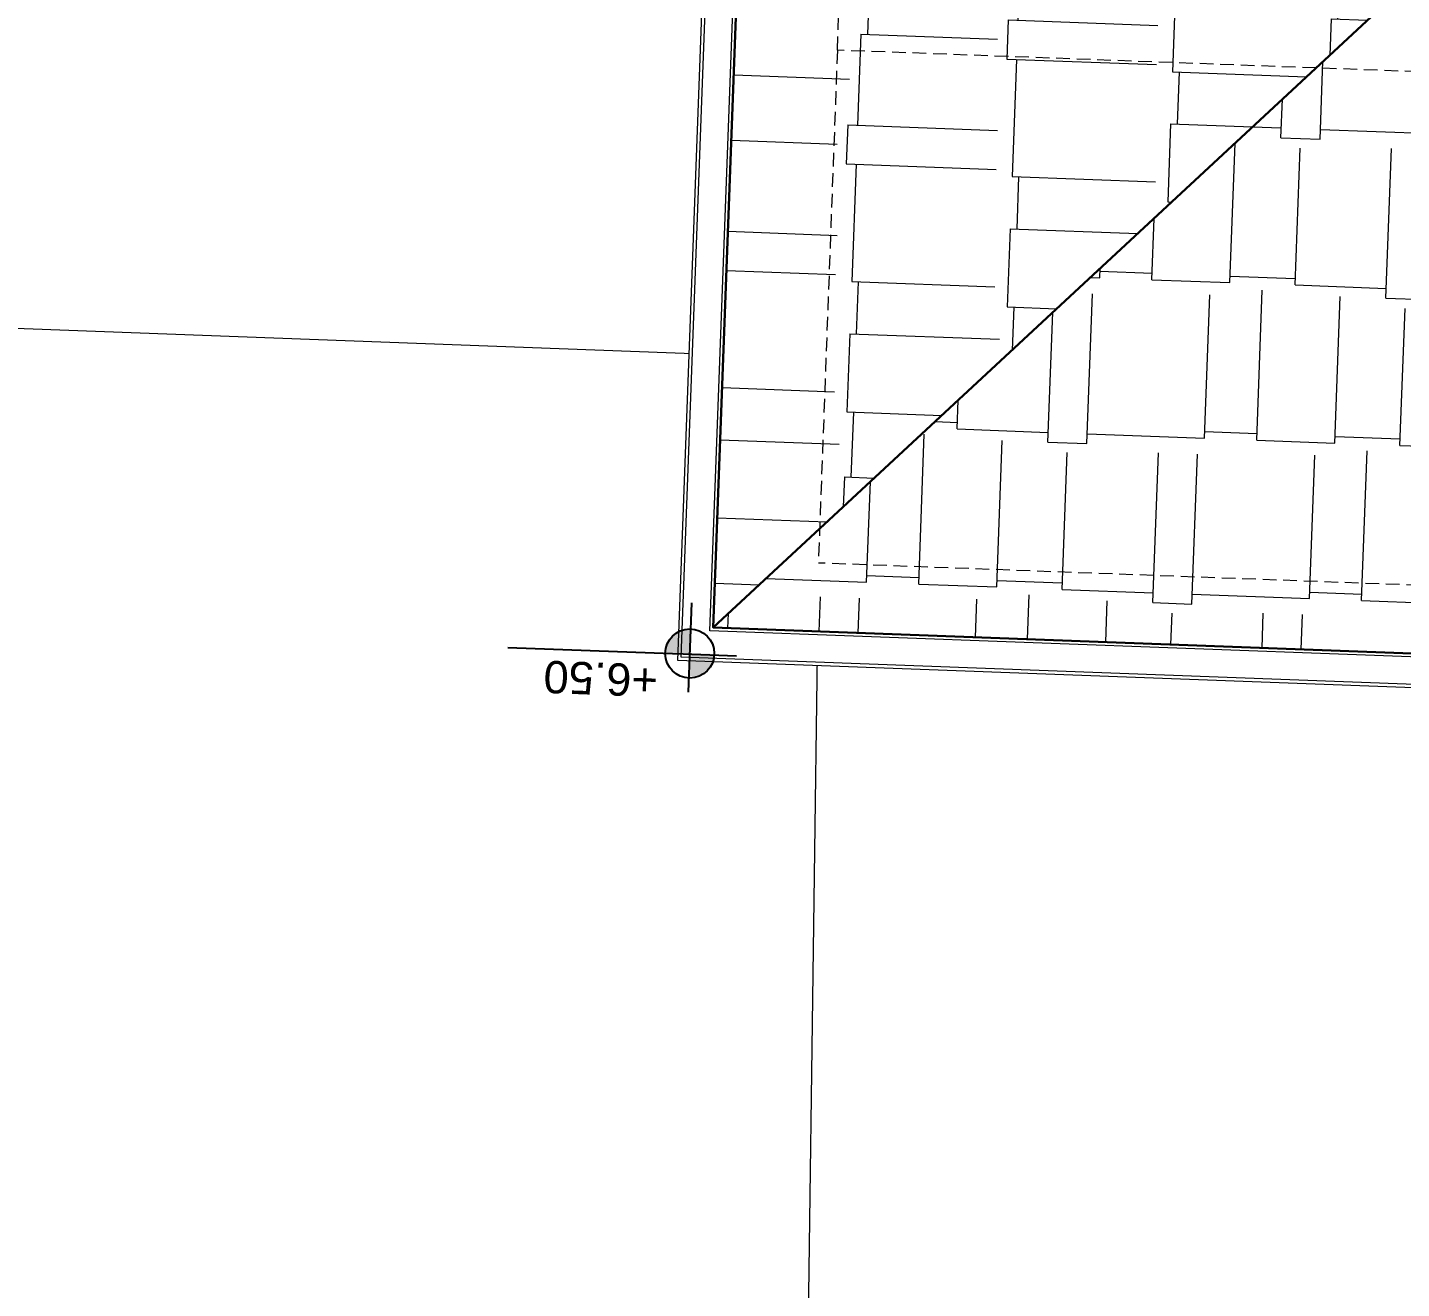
# Model space of a CAD drawing. Header units: centimetres. Extents: x 63871 to 181827, y -95930 to 42199.
# Drawn here: x 171646.7 to 172048.3, y 25786.5 to 26155.1 of the extents above; entities that cross this region are included whole.
import ezdxf

# ---------------------------------------------------------------- set-up
doc = ezdxf.new("R2010")
doc.units = ezdxf.units.CM
doc.linetypes.add('11-021_500-SatisOfisi_220512$0${ Diamond }', pattern=[12, 4, -2, 2, 2, -2])
for name, color, linetype, lineweight in [('A-AREA-IDEN', 7, 'Continuous', 9), ('A-FLOR-HRAL', 11, 'Continuous', 9), ('A-WALL', 12, 'Continuous', 50), ('ARM_Pen_No__252', 8, 'Continuous', 18), ('İz DÜŞÜMÜ', 7, '11-021_500-SatisOfisi_220512$0${ Diamond }', 18), ('OLUK', 222, 'Continuous', 15), ('Çatı', 144, 'Continuous', 30)]:
    doc.layers.add(name, color=color, linetype=linetype, lineweight=lineweight)
doc.layers.add('Dıış Ölçü', color=140, linetype='Continuous')
doc.layers.add('KOT', color=171, linetype='Continuous')
doc.styles.add('Arial', font='Arial.ttf', dxfattribs={"height": 250})
doc.styles.add('Arial_1', font='Arial.ttf', dxfattribs={"height": 300})
doc.styles.add('MtXpl_Arial_Narrow_1', font='')
doc.styles.add('RomanS', font='')
doc.styles.get('MtXpl_Arial_Narrow_1').set_extended_font_data('Arial Narrow')
doc.styles.get('RomanS').set_extended_font_data('Stylus BT')
doc.dimstyles.new('BÖYÜK', dxfattribs={"dimtxt": 70, "dimasz": 5, "dimexe": 5, "dimexo": 5, "dimgap": 2, "dimtad": 3, "dimdec": 0, "dimzin": 0, "dimdsep": 46, "dimtxsty": 'RomanS', "dimblk": 'DOT', "dimcen": 5, "dimadec": 0, "dimazin": 0, "dimtfac": 1, "dimtdec": 0, "dimtix": 1, "dimtofl": 0, "dimtmove": 1, "dimatfit": 0, "dimldrblk": 'DOT', "dimfxl": 10, "dimfxlon": 1, "dimtolj": 1, "dimtzin": 0, "dimarcsym": 0})

# ---------------------------------------------------------------- blocks, each defined once
blk = doc.blocks.new('HRD')
at = {"layer": 'ARM_Pen_No__252'}
h = blk.add_hatch(dxfattribs=at)
h.set_pattern_fill('AR-B816', color=256, scale=0.09)
h.set_pattern_definition([(0, (-39959.2, 0), (0, 18.288), []), (90, (-39959.2, 0), (-18.288, 18.288), [18.288, -18.288])])
h.paths.add_polyline_path([(154149.63, 35592.48), (154149.63, 35503.48), (154219.63, 35503.48), (154219.63, 35483.24), (154324.63, 35483.24), (154324.63, 35692.48), (154369.63, 35692.48), (154369.63, 35927.48), (154369.63, 35927.48), (154369.63, 36097.48), (154369.63, 36177.48), (154254.63, 36177.48), (153954.63, 36177.48), (153839.63, 36177.48), (153839.63, 35897.6), (153869.63, 35897.54), (153869.63, 35882.48), (154019.63, 35882.48), (154019.63, 35872.48), (154019.63, 35833.25, -0.444416), (154030.45, 35823.48, -0.444416), (154019.63, 35813.72), (154019.63, 35773.48), (153939.63, 35773.48), (153939.63, 35692.48), (154019.63, 35692.48), (154019.63, 35687.48), (154019.63, 35633.7), (154020.63, 35632.93), (154019.63, 35631.47), (154019.63, 35592.48), (154019.63, 35582.48), (153989.63, 35582.48), (153989.63, 35577.48), (153989.63, 35497.48), (153989.63, 35437.48), (153994.63, 35437.48), (154094.63, 35437.48), (154139.63, 35437.48), (154139.63, 35592.48)])
at = {"layer": 'A-FLOR-HRAL'}
for p, q in [((154389.63, 36367.48), (153819.63, 36367.48)), ((154389.63, 36197.48), (154389.63, 36367.48)), ((154385.63, 36363.48), (153823.63, 36363.48)), ((154385.63, 36197.48), (154385.63, 36363.48))]:
    blk.add_line(p, q, dxfattribs=at)
at = {"layer": 'A-WALL', "lineweight": 53}
for p, q in [((154254.63, 36197.48), (154389.63, 36197.48)), ((154389.63, 36197.48), (154389.63, 36097.48))]:
    blk.add_line(p, q, dxfattribs=at)
at = {"layer": 'İz DÜŞÜMÜ'}
blk.add_lwpolyline([(153819.63, 36347.48), (154419.63, 36347.49), (154419.63, 35292.49), (154159.63, 35292.49), (154159.63, 35357.48), (153819.63, 35357.48), (153819.63, 36347.48)], dxfattribs=at)
at = {"style": 'MtXpl_Arial_Narrow_1'}
blk.add_text('I.KAT İZ DÜŞÜMÜ', height=8.316, rotation=89.957, dxfattribs=at).set_placement((154413.75, 36265.76))
at = {"layer": 'A-AREA-IDEN', "insert": (154221.71, 36311.97), "char_height": 16.4692, "width": 224.1999, "attachment_point": 2, "line_spacing_factor": 0.941778, "style": 'Arial'}
blk.add_mtext('ZEMİN TERAS', dxfattribs=at)
blk = doc.blocks.new('_Dot')
at = {"color": 0, "linetype": 'ByBlock', "lineweight": -2}
blk.add_line((-0.5, 0), (-1, 0), dxfattribs=at)
at = {"color": 0, "linetype": 'ByBlock', "const_width": 0.5}
blk.add_lwpolyline([(-0.25, 0, 1), (0.25, 0, 1)], format="xyb", close=True, dxfattribs=at)
blk = doc.blocks.new('*D313')
at = {"layer": 'Defpoints', "color": 0, "transparency": 16777216}
for p in [(-7295.1, 11173.67), (-6071.81, 11128.24), (-6071.81, 11128.24)]:
    blk.add_point(p, dxfattribs=at)
at = {"layer": 'Dıış Ölçü', "color": 0, "lineweight": -2, "transparency": 16777216}
for p, q in [((-7295.1, 11173.67), (-7295.29, 11168.67)), ((-7290.1, 11173.48), (-6076.8, 11128.43)), ((-6071.81, 11128.24), (-6071.62, 11133.24))]:
    blk.add_line(p, q, dxfattribs=at)
at = {"layer": 'Dıış Ölçü', "color": 0, "lineweight": -2, "transparency": 16777216, "xscale": 5, "yscale": 5, "zscale": 5}
for p, rotation in [((-7295.1, 11173.67), 177.8731903117559), ((-6071.81, 11128.24), 357.8731903117558)]:
    blk.add_blockref('_Dot', p, dxfattribs=dict(at, rotation=rotation))
at = {"layer": 'Dıış Ölçü', "color": 0, "transparency": 16777216, "insert": (-6682.02, 11189.49), "char_height": 70, "attachment_point": 5, "rotation": 357.8732, "style": 'RomanS'}
blk.add_mtext('\\A1;1224', dxfattribs=at)
blk = doc.blocks.new('*D318')
at = {"layer": 'Defpoints', "color": 0, "transparency": 16777216}
for p in [(-6074.03, 11068.41), (-6082.68, 10429.8), (-6082.68, 10429.8)]:
    blk.add_point(p, dxfattribs=at)
at = {"layer": 'Dıış Ölçü', "color": 0, "lineweight": -2, "transparency": 16777216}
for p, q in [((-6074.03, 11068.41), (-6069.03, 11068.34)), ((-6074.1, 11063.41), (-6082.61, 10434.8)), ((-6082.68, 10429.8), (-6077.68, 10429.73))]:
    blk.add_line(p, q, dxfattribs=at)
at = {"layer": 'Dıış Ölçü', "color": 0, "lineweight": -2, "transparency": 16777216, "xscale": 5, "yscale": 5, "zscale": 5}
for p, rotation in [((-6074.03, 11068.41), 89.2241013875296), ((-6082.68, 10429.8), 269.2241013875296)]:
    blk.add_blockref('_Dot', p, dxfattribs=dict(at, rotation=rotation))
at = {"layer": 'Dıış Ölçü', "color": 0, "transparency": 16777216, "insert": (-6116.66, 10749.63), "char_height": 70, "attachment_point": 5, "rotation": 89.2241, "style": 'RomanS'}
blk.add_mtext('\\A1;639', dxfattribs=at)
blk = doc.blocks.new('çatı planı')
at = {"layer": 'KOT', "insert": (22.3, 10.9), "char_height": 9.45, "width": 57.6964, "attachment_point": 2, "line_spacing_factor": 0.941778, "style": 'Arial_1'}
blk.add_mtext('+6.50', dxfattribs=at)
blk.add_wipeout([(-680, -1060), (-680, 0), (0, 0), (0, -1125), (-340, -1125), (-340, -1060)]).dxf.layer = 'OLUK'
at = {"layer": 'KOT'}
h = blk.add_hatch(color=256, dxfattribs=at)
h.dxf.hatch_style = 1
h.paths.add_polyline_path([(-3.42, 4.57, 0.402561), (-10.58, -2.31), (-3.42, -2.31)])
h = blk.add_hatch(color=256, dxfattribs=at)
h.dxf.hatch_style = 1
h.paths.add_polyline_path([(3.74, -2.18, 0.009987), (3.74, -1.89), (-3.42, -1.89), (-3.42, -9.34, 0.414214)])
at = {"layer": 'Çatı', "lineweight": 15}
h = blk.add_hatch(dxfattribs=at)
h.set_pattern_fill('AR-RSHKE', color=251, scale=0.15, angle=90)
h.set_pattern_definition([(90, (-196861.627, -36377.483), (-45.72, 97.155), [22.86, -19.05, 26.67, -11.43, 34.29, -15.24]), (90, (-196863.53, -36354.623), (-45.72, 97.155), [19.05, -72.39, 15.24, -22.86]), (90, (-196858.77, -36308.903), (-45.72, 97.155), [11.43, -118.11]), (180, (-196861.627, -36377.483), (-45.72, -32.385), [43.815, -139.065]), (180, (-196861.627, -36354.623), (-45.72, -32.385), [42.8625, -140.0175]), (180, (-196861.627, -36335.573), (-45.72, -32.385), [40.005, -142.875]), (180, (-196858.77, -36308.903), (-45.72, -32.385), [43.815, -139.065]), (180, (-196858.77, -36297.473), (-45.72, -32.385), [43.815, -139.065]), (180, (-196861.627, -36263.183), (-45.72, -32.385), [41.91, -140.97])])
h.paths.add_polyline_path([(-340, -720), (-170, -890), (-170, -890), (-170, -965), (-10, -1115), (-10, -10), (-340, -340)])
h = blk.add_hatch(dxfattribs=at)
h.set_pattern_fill('AR-RSHKE', color=251, scale=0.15, angle=180)
h.set_pattern_definition([(180, (-196861.627, -36377.483), (-97.155, -45.72), [22.86, -19.05, 26.67, -11.43, 34.29, -15.24]), (180, (-196884.487, -36379.39), (-97.155, -45.72), [19.05, -72.39, 15.24, -22.86]), (180, (-196930.207, -36374.626), (-97.155, -45.72), [11.43, -118.11]), (270, (-196861.627, -36377.483), (32.385, -45.72), [43.815, -139.065]), (270, (-196884.487, -36377.483), (32.385, -45.72), [42.8625, -140.0175]), (270, (-196903.537, -36377.483), (32.385, -45.72), [40.005, -142.875]), (270, (-196930.207, -36374.626), (32.385, -45.72), [43.815, -139.065]), (270, (-196941.637, -36374.626), (32.385, -45.72), [43.815, -139.065]), (270, (-196975.927, -36377.483), (32.385, -45.72), [41.91, -140.97])])
h.paths.add_polyline_path([(-340, -340), (-10, -10), (-340, -10)])
h.paths.add_polyline_path([(-320.95, -148.91), (-320.95, -56.76), (-259.16, -56.76), (-259.16, -148.91)], flags=16)
h.paths.add_polyline_path([(-265.43, -141.73), (-265.43, -64.41), (-289.17, -64.41), (-289.17, -141.73)], flags=8)
h.paths.add_polyline_path([(-291.86, -174.71), (-250.78, -174.74), (-250.77, -159.5), (-291.84, -159.47)], flags=24)
at = {"layer": 'İz DÜŞÜMÜ'}
for p in [(-300, -30), (-40, -180)]:
    blk.add_line(p, (-40, -30), dxfattribs=at)
blk.add_lwpolyline([(-300, -1020), (-300, -960), (-40, -960), (-40, -1085), (-300, -1085), (-300, -1020), (-640, -1020), (-640, -30), (-300, -30), (-300, -180), (-40, -180), (-40, -1095)], dxfattribs=at)
at = {"layer": 'KOT'}
for p, q in [((-3.42, -16.98), (-3.42, 9.09)), ((-17.07, -1.89), (49.75, -1.89))]:
    blk.add_line(p, q, dxfattribs=at)
blk.add_circle((-3.42, -2.18), 7.17, dxfattribs=at)
at = {"layer": 'OLUK'}
for points in [[(-340, -1125), (-340, -1060), (-680, -1060), (-680, 0), (0, 0), (0, -1125)], [(-339, -1124), (-339, -1059), (-679, -1059), (-679, -1), (-1, -1), (-1, -1124)], [(-331, -1116), (-331, -1051), (-671, -1051), (-671, -9), (-9, -9), (-9, -1116)]]:
    blk.add_lwpolyline(points, close=True, dxfattribs=at)
at = {"layer": 'Çatı'}
blk.add_line((-340, -340), (-10, -10), dxfattribs=at)
blk.add_lwpolyline([(-330, -1115), (-330, -1050), (-670, -1050), (-670, -10), (-10, -10), (-10, -1115)], close=True, dxfattribs=at)
blk = doc.blocks.new('VAZİYET PLANI')
at = {"layer": 'ARM_Pen_No__252'}
h = blk.add_hatch(dxfattribs=at)
h.set_pattern_fill('AR-HBONE', color=256, scale=0.51)
h.set_pattern_definition([(45, (-177951.86, -14930.114), (0, 73.27889), [155.448, -51.816]), (135, (-177915.22, -14893.474), (7e-15, 73.27889), [155.448, -51.816])])
h.paths.add_polyline_path([(-2120.17, 12277.21), (-2253.9, 9232.92), (-7195.09, 9337.4), (-6197.38, 12277.21)], flags=16)
h.paths.add_polyline_path([(-5125.36, 15515.8), (-2357.17, 23672.46), (-2865.8, 23896.02), (-7797.74, 9350.14), (-10518.2, 9407.66), (-10683.65, 8961.03), (623.37, 8722.42), (643.17, 9171.67), (-1702.89, 9221.27), (-1092.49, 23116.61), (-1633.57, 23354.42), (-1935.71, 15952.73), (-1958.71, 15952.73), (-1976.46, 15548.77)])
h.paths.add_polyline_path([(-1976.46, 15548.77), (-5125.36, 15515.8), (-6122.74, 12576.95), (-2107.01, 12576.95)])
at = {"rotation": 177.873189238168}
blk.add_blockref('HRD', (149588.13, 41660.14), dxfattribs=at)
at = {"layer": 'Dıış Ölçü'}
for p1, p2, picture, middle in [((-7295.1, 11173.67), (-6071.81, 11128.24), '*D313', (-6682.02, 11189.49)), ((-6074.03, 11068.41), (-6082.68, 10429.8), '*D318', (-6116.66, 10749.63))]:
    dim = blk.add_aligned_dim(p1=p1, p2=p2, distance=0, dimstyle='BÖYÜK', dxfattribs=at)
    dim.commit()
    dim.dimension.update_dxf_attribs({"geometry": picture, "text_midpoint": middle})
at = {"layer": 'OLUK', "rotation": 177.8731895439683}
blk.add_blockref('çatı planı', (-6115.12, 11039.92), dxfattribs=at)

msp = doc.modelspace()

# ---------------------------------------------------------------- block references
at = {"layer": 'OLUK'}
msp.add_blockref('VAZİYET PLANI', (177951.86, 14930.11), dxfattribs=at)

doc.saveas('drawing.dxf')
